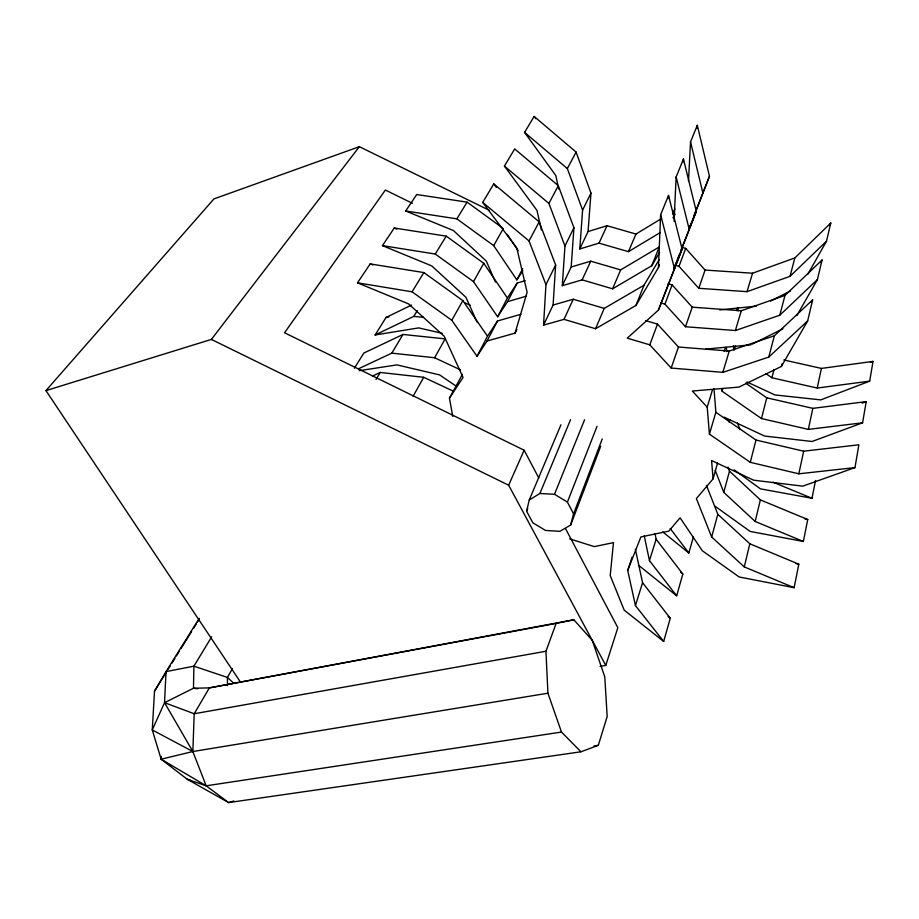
<?xml version="1.0" encoding="UTF-8"?>
<svg xmlns="http://www.w3.org/2000/svg" width="919" height="919" viewBox="0 0 919 919"><rect width="100%" height="100%" fill="white"/><g stroke="black" fill="none" stroke-linecap="round" stroke-linejoin="round"><path stroke-width="1.38" d="M477.018 356.296L487.507 336.17L462.831 300.605L423.877 272.575L370.185 263.902L357.491 282.822L412.068 291.805L451.792 320.272L477.018 356.296L487.081 341.006L515.054 333.137L527.127 292.288L516.8 248.073L482.728 202.41L493.79 183.903L539.166 221.847L555.639 264.971L545.966 284.637L543.543 325.119L564.013 319.364L595.558 328.726L635.937 305.476L658.452 267.532L660.623 214.736L668.527 195.46L682.116 249.106L658.418 310.105L627.263 338.146L649.79 344.832L671.18 368.059L722.851 372.356L768.766 357.089L807.663 320.938L812.649 299.847L774.384 335.768L729.226 351.058L678.452 347.014L657.499 324.108L645.781 320.662M668.412 198.274L668.527 195.46M233.851 800.989L228.601 802.586L206.178 785.814L192.852 751.535L164.547 702.679L193.472 688.239L209.371 687.883L573.858 619.774L592.238 640.325L604.782 676.878L607.172 716.567L598.315 745.32L580.957 751.788L228.601 802.586L187.269 779.289L161.135 759.197L152.267 729.939L164.547 702.679L166.029 671.617L199.251 618.257M674.075 221.307L676.143 176.907L683.46 159.056L696.292 211.347L677.567 259.721M580.957 751.788L561.498 732.064L206.178 785.814L161.135 759.197L161.262 756.383M683.322 161.893L683.46 159.056M688.503 181.032L690.525 141.871L697.314 125.294L709.457 176.287L689.526 227.671M697.165 128.143L697.314 125.294M233.541 683.047L227.384 677.418L193.898 666.183L166.029 671.617L154.518 691.145L152.267 729.939L192.852 751.535L547.919 693.213L561.498 732.064M543.543 325.119L553.1 305.039L555.639 264.971M659.578 252.507L651.778 265.74L612.594 288.807L582.152 279.87L562.302 285.671L564.955 246.028L573.927 227.751L558.304 185.695L514.697 148.924L504.439 166.086L537.018 210.474L541.371 229.968M562.302 285.671L571.193 266.992L573.927 227.751M660.359 232.507L628.447 251.668L599.027 243.144L579.774 248.957L582.6 210.129L590.963 193.105L576.098 152.072L534.123 116.414L524.577 132.382L555.8 175.54L558.718 189.142M579.774 248.957L588.057 231.542L590.963 193.105M706.493 485.416L717.819 514.307L749.824 543.795L798.818 564.186L794.119 587.689L744.275 566.908L711.674 537.029L696.395 498.569L713.087 478.879L711.582 460.534L753.603 480.177L802.724 486.151L854.98 467.599L858.863 444.796L803.677 451.195L755.981 440.04L715.867 412.286L713.983 388.404M724.057 417.123L764.608 436.054L812.063 441.488L862.596 422.809L866.203 401.614L812.856 408.358L766.768 397.812L745.677 383.131M747.055 381.971L774.855 394.929L820.759 399.891L869.684 381.144L873.05 361.385L821.414 368.416L783.804 359.972M714.614 505.932L750.18 531.435L803.355 541.475L807.744 519.522L760.369 499.89L729.491 471.137L727.963 467.139M734.143 469.85L760.484 488.862L811.982 498.282L815.544 480.476M712.535 389.645L707.205 407.174L709.422 434.136L750.283 462.326L798.829 473.802L803.677 451.195M721.886 388.438L722.093 391.23L761.472 418.547L808.341 429.391L812.856 408.358M766.136 373.757L771.891 377.766L817.209 388.048L821.414 368.416M600.727 446.243L570.665 525.013L559.947 531.32L545.53 530.447L532.836 522.796L526.598 511.205L529.252 500.005L560.946 424.808M796.853 315.608L817.439 279.548L822.057 260.008L784.987 295.424L741.3 310.748L692.237 307.176L672.099 284.901L668.09 283.73M807.881 274.149L826.503 241.18L830.787 223.018L794.855 257.917L752.546 273.219L705.08 270.071L685.689 248.394L681.553 247.2M744.275 566.908L749.824 543.795M803.355 541.475L755.188 521.475L760.369 499.89M707.205 407.174L692.352 391.046L738.922 387.083L781.357 366.486L782.023 363.798M750.283 462.326L755.981 440.04M761.472 418.547L766.768 397.812M771.891 377.766L774.016 369.472M570.665 525.013L573.571 513.859L602.232 438.949M768.766 357.089L774.384 335.768M660.853 302.96L664.931 304.155L685.471 326.739L735.372 330.53L779.783 315.217L784.987 295.424M675.074 265.189L679.015 266.326L698.773 288.302L747.021 291.656L790.007 276.343L794.855 257.917M711.674 537.029L717.819 514.307M755.188 521.475L723.758 492.354L729.491 471.137M713.087 478.879L717.521 463.165M729.077 422.177L729.801 419.581M569.677 538.856L594.329 546.61L613.455 542.635L610.216 575.604L624.196 610.136L663.667 641.462L670.261 618.246L642.565 582.726L635.385 549.286M638.533 565.254L676.648 595.788L682.84 574.053L656.143 539.246L655.017 533.767M662.806 531.952L688.825 552.985L693.477 536.65M709.422 434.136L715.867 412.286M722.093 391.23L722.897 388.519M734.292 349.898L735.499 345.843M722.851 372.356L729.226 351.058M735.372 330.53L741.3 310.748M747.021 291.656L752.546 273.219M724.161 351.403L725.378 347.393M736.556 310.633L737.36 307.957M663.667 641.462L635.431 605.564L642.565 582.726M676.648 595.788L649.457 560.636L656.143 539.246M600.107 666.378L605.77 665.413L617.832 627.688L565.438 528.448M635.431 605.564L627.723 570.458L632.054 557.19M671.18 368.059L678.452 347.014M685.471 326.739L692.237 307.176M698.773 288.302L705.08 270.071M547.919 693.213L545.955 651.261L556.121 623.415L573.858 619.774M649.79 344.832L657.499 324.108M664.931 304.155L672.099 284.901M679.015 266.326L685.689 248.394M658.418 310.105L682.116 249.106M673.949 268.83L679.164 254.965M688.871 229.164L690.295 225.385M573.571 513.859L567.414 502.084L597.04 426.29M658.452 267.532L659.486 264.879M627.723 570.458L640.888 536.937L668.791 531.148L680.094 517.811L702.311 550.734L739.152 576.971L794.119 587.689M694.086 215.322L709.457 176.287M680.588 251.174L696.292 211.347M673.983 268.796L676.545 262.306M635.937 305.476L644.012 285.235L659.072 259.755M651.778 265.74L659.279 246.947L620.67 269.91L612.594 288.807M672.478 213.828L674.891 208.912M529.252 500.005L539.89 493.503L554.502 494.284L584.564 419.788M539.89 493.503L570.55 419.684M526.598 511.205L527.713 508.575M595.558 328.726L604.231 308.393L644.012 285.235M628.447 251.668L635.971 234.058L661.381 218.653M605.77 665.413L508.655 485.209L524.14 450.23L284.545 332.758L385.36 190.038L412.413 203.294M564.013 319.364L573.249 299.249L604.231 308.393M582.152 279.87L590.745 261.18L620.67 269.91M599.027 243.144L607.034 225.718L635.971 234.058M515.054 333.137L516.926 329.381M487.081 341.006L497.478 320.995L520.912 314.275M497.627 316.756L507.403 298.009L483.773 263.305L446.243 236.137L394.251 228.015L382.43 245.637L435.261 254.035L473.492 281.628L497.627 316.756L507.506 301.685L517.19 283.041L525.22 280.651M502.188 227.694L467.116 202.146L416.709 194.529L405.67 210.991L456.858 218.848L493.71 245.626L516.846 279.881L522.727 268.624M452.768 416.422L449.448 398.157L462.429 374.332M545.966 284.637L529.045 240.962L539.166 221.847M564.955 246.028L548.907 203.432L558.304 185.695M582.6 210.129L567.356 168.579L576.098 152.072M413.068 396.33L423.693 377.295L453.136 391.069M358.582 368.749L391.804 353.137L434.607 357.755L445.152 338.87L402.981 334.459L363.844 353.057L354.378 368.243M451.792 320.272L462.831 300.605M473.492 281.628L483.773 263.305M493.71 245.626L503.313 228.521M829.397 225.511L830.787 223.018M820.656 262.466L822.057 260.008M811.247 302.282L812.649 299.847M232.392 668.745L227.384 677.418L227.51 685.574M781.357 366.486L807.663 320.938M672.926 217.837L675.074 214.184M376.009 379.513L380.236 372.459L423.693 377.295M391.804 353.137L402.981 334.459M411.517 305.085L386.037 317.469L375.113 334.976L413.791 316.389L417.283 310.553M211.703 636.775L193.898 666.183L193.472 688.239L197.734 688.756M412.068 291.805L423.877 272.575M435.261 254.035L446.243 236.137M456.858 218.848L467.116 202.146M154.518 691.145L165.868 672.915M168.131 669.273L170.406 665.62M171.91 663.196L174.943 658.337M176.448 655.902L179.481 651.043M180.986 648.607L191.577 631.594M193.84 627.953L196.115 624.311M197.631 621.876L199.136 619.44M516.846 279.881L522.819 270.749M507.403 298.009L517.19 283.041M487.507 336.17L497.478 320.995M449.448 398.157L463.061 377.468L444.21 336.251L408.61 303.913L357.491 282.822M240.273 681.795L45.95 390.609L211.37 339.41L359.363 146.684L489.39 210.348M45.95 390.609L213.92 198.918L359.363 146.684M790.007 276.343L826.503 241.18M779.783 315.217L817.439 279.548M770.604 301.087L790.489 290.886M752.121 344.2L782.908 328.795M372.482 376.055L380.236 372.459M870.373 362.431L873.05 361.385M862.171 403.131L866.203 401.614M588.057 231.542L607.034 225.718M571.193 266.992L590.745 261.18M507.506 301.685L526.518 296.125M553.1 305.039L573.249 299.249M161.135 759.197L192.852 751.535L194.208 713.753L209.371 687.883L556.121 623.415M545.955 651.261L194.208 713.753L164.547 702.679M386.037 317.469L388.806 316.998M375.113 334.976L418.696 327.899L442.154 333.298M359.191 370.679L396.951 364.889L439.638 374.918L455.858 385.946M594.053 745.941L598.315 745.32M817.209 388.048L869.684 381.144M808.341 429.391L862.596 422.809M798.829 473.802L854.98 467.599M719.749 309.921L756.291 306.142M705.815 349.094L750.834 344.843M413.791 316.389L423.487 317.365M804.987 519.005L807.744 519.522M796.038 563.657L798.818 564.186M190.038 780.001L187.269 779.289L206.178 785.814M405.67 210.991L453.389 230.531L486.323 261.099L495.433 282.099M394.251 228.015L396.882 229.095M382.43 245.637L431.792 265.924L466.002 297.354L476.995 322.052M370.185 263.902L372.827 264.982M773.155 482.222L811.982 498.282M465.209 302.925L470.333 305.315M434.607 357.755L460.603 369.92M211.37 339.41L508.655 485.209M554.502 494.284L567.414 502.084M668.044 616.488L670.261 618.246M680.634 572.273L682.84 574.053M482.728 202.41L529.045 240.962M504.439 166.086L548.907 203.432M524.577 132.382L567.356 168.579M670.215 528.54L688.825 552.985M493.79 183.903L496.352 187.373M534.123 116.414L535.777 118.723M507.219 234.356L518.167 250.703M524.14 450.23L538.798 477.983M715.2 470.252L723.758 492.354M737.486 422.924L739.921 429.46M660.623 214.736L674.615 269.095M676.143 176.907L689.342 229.876M690.525 141.871L703.001 193.495M644.23 535.754L649.457 560.636M726.389 347.474L726.688 351.609M733.511 345.797L733.799 349.898M737.865 308.049L738.06 310.898"/></g></svg>
